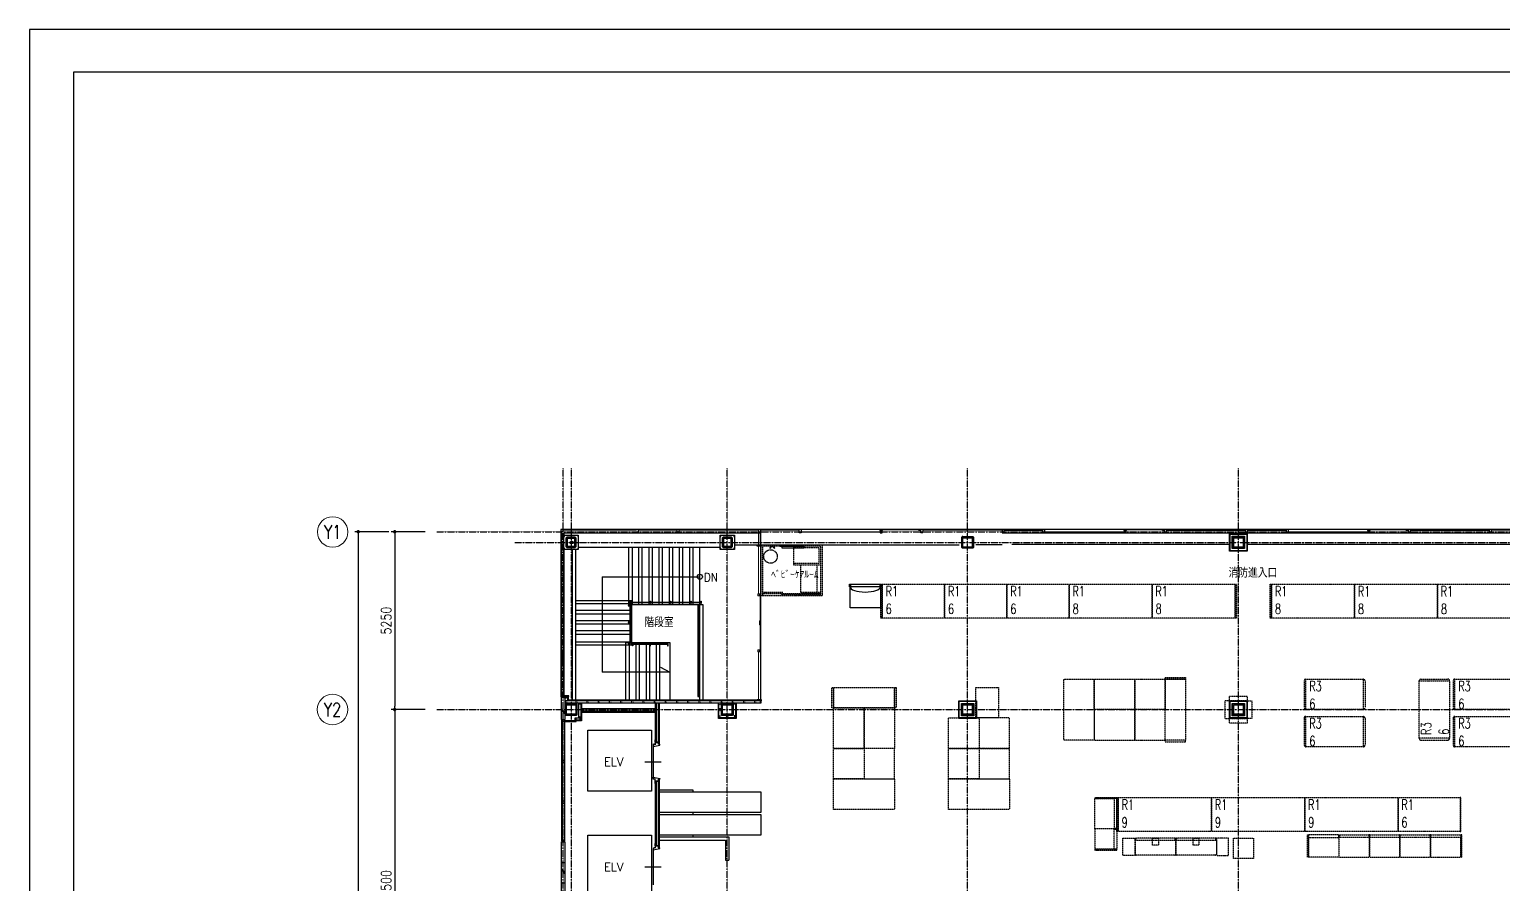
# Model space of a CAD drawing. Header units: millimetres. Extents: x 0 to 181737, y 0 to 59400.
# Drawn here: x 94100 to 137617, y 34191 to 59400 of the extents above; entities that cross this region are included whole.
import ezdxf
from ezdxf.enums import TextEntityAlignment as Align

# ---------------------------------------------------------------- set-up
doc = ezdxf.new("R2010")
doc.units = ezdxf.units.MM
doc.header["$LTSCALE"] = 0.2
doc.linetypes.add('CENTER', pattern=[50.8, 31.75, -6.35, 6.35, -6.35])
doc.linetypes.add('HIDDEN', pattern=[9.525, 6.35, -3.175])
doc.layers.get('Defpoints').update_dxf_attribs({"color": 5})
for name, color, linetype in [('A_什器', 9, 'HIDDEN'), ('A_室名', 8, 'Continuous'), ('A_寸法', 8, 'Continuous'), ('A_建築', 8, 'Continuous')]:
    doc.layers.add(name, color=color, linetype=linetype)
doc.layers.add('A_通芯', color=8, linetype='CENTER', plot=False)
doc.styles.add('Dim', font='simplex.shx', dxfattribs={"width": 0.8, "bigfont": 'extfont2.shx'})
doc.styles.get("Standard").update_dxf_attribs({"font": 'simplex.shx', "width": 0.8, "bigfont": 'extfont2.shx'})
doc.dimstyles.new('1-100', dxfattribs={"dimscale": 100, "dimtxt": 3, "dimasz": 1, "dimexe": 1, "dimexo": 1, "dimgap": 1, "dimtad": 1, "dimdec": 1, "dimrnd": 0.5, "dimdsep": 46, "dimtxsty": 'Dim', "dimblk": 'DOT', "dimcen": 2.5, "dimclrd": 256, "dimclre": 256, "dimclrt": 256, "dimadec": 0, "dimazin": 0, "dimtfac": 1, "dimtdec": 1, "dimtix": 1, "dimtmove": 2, "dimatfit": 3, "dimldrblk": 'OPEN30', "dimfxl": 1, "dimlwd": -1, "dimlwe": -1, "dimarcsym": 1})

# ---------------------------------------------------------------- blocks, each defined once
blk = doc.blocks.new('_Dot')
at = {"color": 0, "linetype": 'ByBlock', "lineweight": -2}
blk.add_line((-0.5, 0), (-1, 0), dxfattribs=at)
at = {"color": 0, "linetype": 'ByBlock', "const_width": 0.5}
blk.add_lwpolyline([(-0.25, 0, 1), (0.25, 0, 1)], format="xyb", close=True, dxfattribs=at)
blk = doc.blocks.new('*D30')
at = {"layer": 'A_寸法', "transparency": 16777216}
for p, q in [((105789, 39325), (104789, 39325)), ((104889, 39225), (104889, 28925)), ((105789, 28825), (104789, 28825))]:
    blk.add_line(p, q, dxfattribs=at)
at = {"layer": 'Defpoints', "color": 0, "transparency": 16777216}
for p in [(105889, 39325), (104889, 28825), (105889, 28825)]:
    blk.add_point(p, dxfattribs=at)
at = {"layer": 'A_寸法', "transparency": 16777216, "xscale": 100, "yscale": 100, "zscale": 100}
for p, rotation in [((104889, 39325), 90), ((104889, 28825), 270)]:
    blk.add_blockref('_Dot', p, dxfattribs=dict(at, rotation=rotation))
at = {"layer": 'A_寸法', "transparency": 16777216, "insert": (104639, 34075), "char_height": 300, "attachment_point": 5, "rotation": 90, "style": 'Dim'}
blk.add_mtext('10500', dxfattribs=at)
blk = doc.blocks.new('_Open30')
at = {"color": 0, "linetype": 'ByBlock', "lineweight": -2}
for p, q in [((-1, 0.27), (0, 0)), ((0, 0), (-1, -0.27)), ((0, 0), (-1, 0))]:
    blk.add_line(p, q, dxfattribs=at)
blk = doc.blocks.new('*D31')
at = {"layer": 'A_寸法', "transparency": 16777216}
for p, q in [((105789, 44575), (104789, 44575)), ((104889, 44475), (104889, 39425)), ((105789, 39325), (104789, 39325))]:
    blk.add_line(p, q, dxfattribs=at)
at = {"layer": 'Defpoints', "color": 0, "transparency": 16777216}
for p in [(105889, 44575), (104889, 39325), (105889, 39325)]:
    blk.add_point(p, dxfattribs=at)
at = {"layer": 'A_寸法', "transparency": 16777216, "xscale": 100, "yscale": 100, "zscale": 100}
for p, rotation in [((104889, 44575), 90), ((104889, 39325), 270)]:
    blk.add_blockref('_Dot', p, dxfattribs=dict(at, rotation=rotation))
at = {"layer": 'A_寸法', "transparency": 16777216, "insert": (104639, 41950), "char_height": 300, "attachment_point": 5, "rotation": 90, "style": 'Dim'}
blk.add_mtext('5250', dxfattribs=at)
blk = doc.blocks.new('*D32')
at = {"layer": 'A_寸法', "transparency": 16777216}
for p, q in [((104713, 44575), (103713, 44575)), ((103813, 44475), (103813, 17675)), ((104713, 17575), (103713, 17575))]:
    blk.add_line(p, q, dxfattribs=at)
at = {"layer": 'Defpoints', "color": 0, "transparency": 16777216}
for p in [(104813, 44575), (103813, 17575), (104813, 17575)]:
    blk.add_point(p, dxfattribs=at)
at = {"layer": 'A_寸法', "transparency": 16777216, "xscale": 100, "yscale": 100, "zscale": 100}
for p, rotation in [((103813, 44575), 90), ((103813, 17575), 270)]:
    blk.add_blockref('_Dot', p, dxfattribs=dict(at, rotation=rotation))
at = {"layer": 'A_寸法', "transparency": 16777216, "insert": (103563, 31075), "char_height": 300, "attachment_point": 5, "rotation": 90, "style": 'Dim'}
blk.add_mtext('27000', dxfattribs=at)

msp = doc.modelspace()

# ---------------------------------------------------------------- linework, layer by layer
at = {"layer": 'A_什器'}
for p, q in [((131754.78, 40170), (131754.78, 39380)), ((133554.78, 40170), (133554.78, 39380)), ((135209.78, 40225), (135999.78, 40225)), ((136154.78, 40170), (136154.78, 39380)), ((131754.78, 39070), (131754.78, 38280)), ((133554.78, 39070), (133554.78, 38280)), ((136154.78, 39070), (136154.78, 38280)), ((135209.78, 38425), (135999.78, 38425)), ((126764.8, 35475.1), (127964.8, 35475.1)), ((126764.8, 35055.1), (126764.8, 35475.1)), ((127948.8, 35525.1), (126780.8, 35525.1)), ((127964.8, 35475.1), (127964.8, 35055.1)), ((127964.8, 35475.1), (129164.8, 35475.1)), ((127964.8, 35055.1), (127964.8, 35475.1)), ((129148.8, 35525.1), (127980.8, 35525.1)), ((129164.8, 35475.1), (129164.8, 35055.1)), ((127934.8, 35025.1), (126794.8, 35025.1)), ((129134.8, 35025.1), (127994.8, 35025.1))]:
    msp.add_line(p, q, dxfattribs=at)
for points in [[(116871.8, 42685), (115754.8, 42685), (115714.8, 42685), (115714.8, 44185), (117514.8, 44185), (117514.8, 42685), (116871.8, 42685), (116871.8, 42725)], [(116304.8, 42755), (116304.8, 42725), (117474.8, 42725), (117474.8, 44145), (115754.8, 44145), (115754.8, 42685), (115764.8, 42684.87), (115764.8, 42725), (115754.8, 42725)], [(116093.49, 44145), (116110.73, 44077.89), (116045.3, 44145), (115979.52, 44077.89), (115996.76, 44145)], [(116674.8, 44145), (116674.8, 43595), (117474.8, 43595)], [(116674.8, 43645), (117424.8, 43645), (117424.8, 44095), (116674.8, 44095)], [(116874.8, 43595), (116874.8, 42795), (117474.8, 42795)], [(117374.8, 42795), (117374.8, 43595)], [(116354.8, 42755), (116354.8, 42785), (115764.8, 42785), (115764.8, 42755), (116904.8, 42755), (116904.8, 42725)]]:
    msp.add_lwpolyline(points, dxfattribs=at)
at = {"layer": 'A_什器', "linetype": 'Continuous'}
for points in [[(116268.55, 44145), (116971.66, 44145), (116971.66, 44086.59), (116335.79, 44086.59), (116335.79, 44145)], [(117449.8, 42740), (116904.8, 42740)], [(119241.75, 42945.15), (119241.75, 42329.15), (118341.75, 42329.15), (118341.75, 42945.15)], [(118354.75, 43025.15), (118354.75, 42945.15)], [(119228.75, 42945.15), (119228.75, 43025.15)], [(113702.3, 36892.07), (113702.3, 36942.07), (112702.3, 36942.07), (112702.3, 35572.07), (113702.3, 35572.07), (113702.3, 35622.07)], [(112702.3, 36892.07), (115704.81, 36892.07), (115704.81, 36282.07), (112702.3, 36282.07)], [(112702.3, 36232.07), (115704.81, 36232.07), (115704.81, 35622.07), (112702.3, 35622.07)], [(113702.3, 36232.07), (113702.3, 36282.07)]]:
    msp.add_lwpolyline(points, dxfattribs=at)
msp.add_lwpolyline([(119254.75, 43025.15), (119254.75, 42945.15), (118328.75, 42945.15), (118328.75, 43025.15)], close=True, dxfattribs=at)
at = {"layer": 'A_什器'}
for points in [[(119254.75, 43025.15), (119294.75, 43025.15), (119294.75, 42025.24), (119254.75, 42025.24)], [(119294.75, 43025.15), (121134.75, 43025.15), (121134.75, 42025.15), (119294.75, 42025.15)], [(121134.75, 43025.15), (122974.75, 43025.15), (122974.75, 42025.15), (121134.75, 42025.15)], [(122974.75, 43025.15), (124814.75, 43025.15), (124814.75, 42025.15), (122974.75, 42025.15)], [(124814.75, 43025.05), (127264.75, 43025.05), (127264.75, 42025.05), (124814.75, 42025.05)], [(127264.75, 43025.24), (129714.75, 43025.24), (129714.75, 42025.24), (127264.75, 42025.24)], [(129714.75, 43025.15), (129754.75, 43025.15), (129754.75, 42025.24), (129714.75, 42025.24)], [(130754.75, 43025.05), (130794.75, 43025.05), (130794.75, 42025.05), (130754.75, 42025.05)], [(130794.75, 43025.05), (133244.75, 43025.05), (133244.75, 42025.05), (130794.75, 42025.05)], [(133244.75, 43025.05), (135694.75, 43025.05), (135694.75, 42025.05), (133244.75, 42025.05)], [(135694.75, 43025.05), (138144.75, 43025.05), (138144.75, 42025.05), (135694.75, 42025.05)], [(124654.75, 40225.49), (125554.75, 40225.49), (125554.75, 38425.49), (124654.75, 38425.49)], [(126754.75, 39325.49), (125554.75, 39325.49), (125554.75, 40225.49), (126754.75, 40225.49)], [(126754.75, 40225.49), (127654.75, 40225.49), (127654.75, 39325.49), (126754.75, 39325.49)], [(127654.75, 40275.49), (128254.75, 40275.49), (128254.75, 40225.49), (127654.75, 40225.49)], [(128254.75, 38425.49), (127654.75, 38425.49), (127654.75, 40225.49), (128254.75, 40225.49)], [(131809.78, 40225), (133499.78, 40225), (133499.78, 39325), (131809.78, 39325)], [(135154.78, 38480), (135154.78, 40170), (136054.78, 40170), (136054.78, 38480)], [(136209.78, 40225), (137899.78, 40225), (137899.78, 39325), (136209.78, 39325)], [(117804.28, 39977.49), (117854.28, 39977.49), (117854.28, 39377.49), (117804.28, 39377.49)], [(117854.28, 39977.49), (119654.28, 39977.49), (119654.28, 39377.49), (117854.28, 39377.49)], [(119654.28, 39977.49), (119704.28, 39977.49), (119704.28, 39377.49), (119654.28, 39377.49)], [(122062.28, 39972.49), (122722.28, 39972.49), (122722.28, 39077.49), (122062.28, 39077.49)], [(129554.78, 39724.99), (130074.77, 39724.99), (130074.77, 39585), (129554.78, 39585)], [(117854.28, 39377.49), (118754.28, 39377.49), (118754.28, 38177.49), (117854.28, 38177.49)], [(118754.28, 39377.49), (119654.28, 39377.49), (119654.28, 38177.49), (118754.28, 38177.49)], [(125554.75, 38425.49), (126754.75, 38425.49), (126754.75, 39325.49), (125554.75, 39325.49)], [(127654.75, 39325.49), (126754.75, 39325.49), (126754.75, 38425.49), (127654.75, 38425.49)], [(129414.78, 39065), (129554.78, 39065), (129554.78, 39584.99), (129414.78, 39584.99)], [(130074.77, 39584.99), (130214.77, 39584.99), (130214.77, 39065), (130074.77, 39065)], [(121254.28, 39077.49), (122154.28, 39077.49), (122154.28, 38177.49), (121254.28, 38177.49)], [(122154.28, 38177.49), (123054.28, 38177.49), (123054.28, 39077.49), (122154.28, 39077.49)], [(129554.78, 39065), (130074.77, 39065), (130074.77, 38925), (129554.78, 38925)], [(131809.78, 39125), (133499.78, 39125), (133499.78, 38225), (131809.78, 38225)], [(136209.78, 39125), (137899.78, 39125), (137899.78, 38225), (136209.78, 38225)], [(127654.75, 38375.49), (128254.75, 38375.49), (128254.75, 38425.49), (127654.75, 38425.49)], [(117854.28, 38177.49), (118754.28, 38177.49), (118754.28, 37277.49), (117854.28, 37277.49)], [(118754.28, 37277.49), (119654.28, 37277.49), (119654.28, 38177.49), (118754.28, 38177.49)], [(122154.28, 37277.49), (121254.28, 37277.49), (121254.28, 38177.49), (122154.28, 38177.49)], [(123054.28, 38177.49), (122154.28, 38177.49), (122154.28, 37277.49), (123054.28, 37277.49)], [(117854.28, 37277.49), (119654.28, 37277.49), (119654.28, 36377.49), (117854.28, 36377.49)], [(121254.28, 37277.49), (123054.28, 37277.49), (123054.28, 36377.49), (121254.28, 36377.49)], [(125570.8, 36700.1), (125570.8, 36725.1), (126224.8, 36725.1), (126224.8, 36700.1)], [(125570.8, 35800.1), (125570.8, 36700.1), (126144.8, 36700.1), (126144.8, 35800.1)], [(126144.8, 36700.1), (126144.8, 36713.1), (126224.8, 36713.1), (126224.8, 36700.1)], [(126224.8, 35800.1), (126224.8, 36700.1), (126144.8, 36700.1), (126144.8, 35800.1)], [(126224.8, 36725.1), (126264.8, 36725.1), (126264.8, 35725.1), (126224.8, 35725.1)], [(126264.8, 36725.1), (129019.8, 36725.1), (129019.8, 35725.1), (126264.8, 35725.1)], [(129019.8, 36725.1), (131774.8, 36725.1), (131774.8, 35725.1), (129019.8, 35725.1)], [(131774.8, 36725.1), (134529.8, 36725.1), (134529.8, 35725.1), (131774.8, 35725.1)], [(134529.8, 36725.1), (136369.8, 36725.1), (136369.8, 35725.1), (134529.8, 35725.1)], [(136369.8, 35725.1), (136389.8, 35725.1), (136389.8, 36725.1), (136369.8, 36725.1)], [(125570.8, 35800.1), (125570.8, 35200.1), (126144.8, 35200.1), (126144.8, 35800.1)], [(126144.8, 35813.1), (126144.8, 35800.1), (126224.8, 35800.1), (126224.8, 35813.1)], [(126224.8, 35800.1), (126224.8, 35200.1), (126144.8, 35200.1), (126144.8, 35800.1)], [(126144.8, 35787.1), (126144.8, 35800.1), (126224.8, 35800.1), (126224.8, 35787.1)], [(126404.8, 35525.1), (126764.8, 35525.1), (126764.8, 35015.1), (126404.8, 35015.1)], [(126764.8, 35525.1), (126780.8, 35525.1), (126780.8, 35475.1), (126764.8, 35475.1)], [(127279.8, 35525.1), (127449.8, 35525.1), (127449.8, 35325.1), (127279.8, 35325.1)], [(127948.8, 35525.1), (127964.8, 35525.1), (127964.8, 35475.1), (127948.8, 35475.1)], [(127964.8, 35525.1), (127980.8, 35525.1), (127980.8, 35475.1), (127964.8, 35475.1)], [(128479.8, 35525.1), (128649.8, 35525.1), (128649.8, 35325.1), (128479.8, 35325.1)], [(129148.8, 35525.1), (129164.8, 35525.1), (129164.8, 35475.1), (129148.8, 35475.1)], [(129164.8, 35015.1), (129524.8, 35015.1), (129524.8, 35525.1), (129164.8, 35525.1)], [(129664.8, 35525.1), (130264.8, 35525.1), (130264.8, 34925.1), (129664.8, 34925.1)], [(131884.8, 34971.1), (131859.8, 34971.1), (131859.8, 35625.1), (131884.8, 35625.1)], [(131884.8, 35545.1), (131871.8, 35545.1), (131871.8, 35625.1), (131884.8, 35625.1)], [(132784.8, 35625.1), (131884.8, 35625.1), (131884.8, 35545.1), (132784.8, 35545.1)], [(132784.8, 34971.1), (131884.8, 34971.1), (131884.8, 35545.1), (132784.8, 35545.1)], [(132771.8, 35545.1), (132784.8, 35545.1), (132784.8, 35625.1), (132771.8, 35625.1)], [(132784.8, 35625.1), (133684.8, 35625.1), (133684.8, 35545.1), (132784.8, 35545.1)], [(132797.8, 35545.1), (132784.8, 35545.1), (132784.8, 35625.1), (132797.8, 35625.1)], [(132784.8, 34971.1), (133684.8, 34971.1), (133684.8, 35545.1), (132784.8, 35545.1)], [(133671.8, 35545.1), (133684.8, 35545.1), (133684.8, 35625.1), (133671.8, 35625.1)], [(133684.8, 35545.1), (133697.8, 35545.1), (133697.8, 35625.1), (133684.8, 35625.1)], [(133684.8, 35625.1), (134584.8, 35625.1), (134584.8, 35545.1), (133684.8, 35545.1)], [(133684.8, 34971.1), (134584.8, 34971.1), (134584.8, 35545.1), (133684.8, 35545.1)], [(134571.8, 35545.1), (134584.8, 35545.1), (134584.8, 35625.1), (134571.8, 35625.1)], [(134584.8, 35545.1), (134597.8, 35545.1), (134597.8, 35625.1), (134584.8, 35625.1)], [(134584.8, 35625.1), (135484.8, 35625.1), (135484.8, 35545.1), (134584.8, 35545.1)], [(134584.8, 34971.1), (135484.8, 34971.1), (135484.8, 35545.1), (134584.8, 35545.1)], [(135471.8, 35545.1), (135484.8, 35545.1), (135484.8, 35625.1), (135471.8, 35625.1)], [(135484.8, 35545.1), (135497.8, 35545.1), (135497.8, 35625.1), (135484.8, 35625.1)], [(135484.8, 35625.1), (136384.8, 35625.1), (136384.8, 35545.1), (135484.8, 35545.1)], [(135484.8, 34971.1), (136384.8, 34971.1), (136384.8, 35545.1), (135484.8, 35545.1)], [(136384.8, 35545.1), (136397.8, 35545.1), (136397.8, 35625.1), (136384.8, 35625.1)], [(136384.8, 34971.1), (136409.8, 34971.1), (136409.8, 35625.1), (136384.8, 35625.1)], [(125570.8, 35200.1), (125570.8, 35175.1), (126224.8, 35175.1), (126224.8, 35200.1)], [(126144.8, 35200.1), (126144.8, 35187.1), (126224.8, 35187.1), (126224.8, 35200.1)]]:
    msp.add_lwpolyline(points, close=True, dxfattribs=at)
msp.add_circle((115991.68, 43843.59), 200, dxfattribs=at)
for centre, radius, start, end in [((131809.78, 40170), 55, 90, 180), ((133499.78, 40170), 55, 0, 90), ((135209.78, 40170), 55, 90, 180), ((135999.78, 40170), 55, 0, 90), ((136209.78, 40170), 55, 90, 180), ((131809.78, 39380), 55, 180, 270), ((133499.78, 39380), 55, 270, 0), ((136209.78, 39380), 55, 180, 270), ((131809.78, 39070), 55, 90, 180), ((133499.78, 39070), 55, 0, 90), ((136209.78, 39070), 55, 90, 180), ((135209.78, 38480), 55, 180, 270), ((135999.78, 38480), 55, 270, 0), ((131809.78, 38280), 55, 180, 270), ((133499.78, 38280), 55, 270, 0), ((136209.78, 38280), 55, 180, 270), ((126794.8, 35055.1), 30, 180, 270), ((127934.8, 35055.1), 30, 270, 0), ((127994.8, 35055.1), 30, 180, 270), ((129134.8, 35055.1), 30, 270, 0)]:
    msp.add_arc(centre, radius, start, end, dxfattribs=at)
at = {"layer": 'A_什器', "linetype": 'Continuous'}
msp.add_ellipse((118791.56, 42946.26), major_axis=(-450, -0.84), ratio=0.33866667, start_param=0.00183229, end_param=3.12876672, dxfattribs=at)
at = {"layer": 'A_寸法', "lineweight": 13}
for centre in [(103057.81, 44568.03), (103051.97, 39325)]:
    msp.add_circle(centre, 450, dxfattribs=at)
at = {"layer": 'A_建築', "lineweight": 13}
for p, q in [((115639.78, 42745.03), (115639.78, 44150)), ((115683.77, 41945), (115683.77, 42685.02)), ((115683.77, 41825.02), (115683.77, 41085)), ((115639.78, 41025.03), (115639.78, 39620.02))]:
    msp.add_line(p, q, dxfattribs=at)
at = {"layer": 'A_建築', "lineweight": 25}
msp.add_line((115704.79, 39620.02), (115704.79, 44150), dxfattribs=at)
at = {"layer": 'A_建築'}
for p, q in [((111019.8, 43246), (111019.8, 40425)), ((111019.8, 43246), (113904.8, 43246)), ((112737.15, 40573.49), (113014.8, 40425)), ((113014.8, 40425), (111019.8, 40425)), ((110404.8, 39271.5), (112587.3, 39271.5)), ((110404.8, 39250.5), (112587.3, 39250.5)), ((112587.3, 39510), (112587.3, 38359.14)), ((112702.3, 39510), (112702.3, 38299.14)), ((112587.3, 37209.14), (112587.3, 35305)), ((112702.3, 37269.14), (112702.3, 35245)), ((112702.3, 35572.07), (114764.8, 35572.07)), ((112702.3, 35472.07), (114664.8, 35472.07)), ((114664.8, 35472.07), (114664.8, 34875)), ((114764.8, 35572.07), (114764.8, 34875)), ((114664.8, 34875), (114764.8, 34875))]:
    msp.add_line(p, q, dxfattribs=at)
at = {"layer": 'A_建築', "linetype": 'Continuous'}
for p, q in [((112581.3, 38299.14), (112540.8, 38299.14)), ((112540.8, 38299.14), (112540.8, 38279.14)), ((112581.3, 38353.14), (112581.3, 38287.79)), ((112717.3, 38299.14), (112677.3, 38299.14)), ((112717.3, 38274.14), (112717.3, 38299.14)), ((112540.8, 38279.14), (112527.8, 38279.14)), ((112527.8, 38279.14), (112527.8, 38234.14)), ((112527.8, 38234.14), (112717.3, 38274.14)), ((112527.8, 37289.14), (112527.8, 37334.14)), ((112527.8, 37334.14), (112717.3, 37294.14)), ((112540.8, 37289.14), (112527.8, 37289.14)), ((112540.8, 37269.14), (112540.8, 37289.14)), ((112581.3, 37269.14), (112540.8, 37269.14)), ((112581.3, 37215.14), (112581.3, 37280.49)), ((112717.3, 37269.14), (112677.3, 37269.14)), ((112717.3, 37294.14), (112717.3, 37269.14)), ((112581.3, 35299), (112581.3, 35233.65)), ((112540.8, 35225), (112527.8, 35225)), ((112527.8, 35225), (112527.8, 35180)), ((112527.8, 35180), (112717.3, 35220)), ((112581.3, 35245), (112540.8, 35245)), ((112540.8, 35245), (112540.8, 35225)), ((112717.3, 35245), (112677.3, 35245)), ((112717.3, 35220), (112717.3, 35245))]:
    msp.add_line(p, q, dxfattribs=at)
for points in [[(109854.8, 44645), (109854.8, 44585), (109794.8, 44585)], [(122834.8, 44645), (122834.8, 44545), (157999.8, 44545), (157999.8, 44645), (109794.8, 44645), (109794.8, 39700), (109894.8, 39700), (109894.8, 44050)], [(109824.8, 43285), (109824.8, 44585)], [(112034.8, 44625), (109854.8, 44625)], [(109894.8, 44470), (109894.8, 44545), (115694.8, 44545)], [(112094.8, 44545), (112094.8, 44645)], [(113234.8, 44625), (112094.8, 44625)], [(113234.8, 44545), (113234.8, 44645)], [(113294.8, 44545), (113294.8, 44645)], [(115634.8, 44625), (113294.8, 44625)], [(115634.8, 44645), (115634.8, 44185)], [(115694.8, 44645), (115694.8, 44185)], [(116834.8, 44625), (115694.8, 44625)], [(116894.8, 44645), (116894.8, 44545), (116834.8, 44545), (116834.8, 44645)], [(119234.8, 44565), (116894.8, 44565)], [(119294.8, 44645), (119294.8, 44615), (119234.8, 44615), (119234.8, 44645)], [(120374.8, 44630), (119294.8, 44630)], [(120434.8, 44615), (120374.8, 44615), (120374.8, 44645)], [(120494.8, 44645), (120494.8, 44545), (120434.8, 44545), (120434.8, 44645)], [(122834.8, 44625), (120494.8, 44625)], [(122894.8, 44545), (122894.8, 44645)], [(122894.8, 44625), (124034.8, 44625)], [(124034.8, 44545), (124034.8, 44645)], [(124094.8, 44545), (124094.8, 44645)], [(126434.8, 44565), (124094.8, 44565)], [(126494.8, 44645), (126494.8, 44615), (126434.8, 44615), (126434.8, 44645)], [(126494.8, 44545), (126494.8, 44605), (126434.8, 44605), (126434.8, 44545)], [(127574.8, 44630), (126494.8, 44630)], [(127634.8, 44615), (127574.8, 44615), (127574.8, 44645)], [(127634.8, 44545), (127634.8, 44645)], [(127694.8, 44545), (127694.8, 44645)], [(127694.8, 44625), (130034.8, 44625)], [(130034.8, 44545), (130034.8, 44645)], [(130094.8, 44545), (130094.8, 44645)], [(130094.8, 44625), (131234.8, 44625)], [(131234.8, 44545), (131234.8, 44645)], [(131294.8, 44545), (131294.8, 44645)], [(133634.8, 44565), (131294.8, 44565)], [(133694.8, 44645), (133694.8, 44615), (133634.8, 44615), (133634.8, 44645)], [(133694.8, 44545), (133694.8, 44605), (133634.8, 44605), (133634.8, 44545)], [(134774.8, 44630), (133694.8, 44630)], [(134834.8, 44615), (134774.8, 44615), (134774.8, 44645)], [(134834.8, 44545), (134834.8, 44645)], [(134894.8, 44545), (134894.8, 44645)], [(134894.8, 44625), (137234.8, 44625)], [(137234.8, 44545), (137234.8, 44645)], [(137294.8, 44545), (137294.8, 44645)], [(138434.8, 44625), (137294.8, 44625)], [(111904.8, 44115), (111904.8, 42445), (111804.8, 42445), (110234.8, 42445)], [(110234.8, 44050), (110234.8, 39607.5)], [(110299.8, 44115), (114504.8, 44115)], [(114004.8, 39607.5), (114004.8, 42421), (113904.8, 42421), (111804.8, 42421), (111804.8, 44115)], [(112104.8, 42421), (112104.8, 44115)], [(112404.8, 42421), (112404.8, 44115)], [(112704.8, 42421), (112704.8, 44115)], [(113004.8, 42421), (113004.8, 44115)], [(113304.8, 42421), (113304.8, 44115)], [(113604.8, 42421), (113604.8, 44115)], [(113904.8, 39607.5), (113904.8, 44115)], [(114924.8, 44185), (121564.8, 44185)], [(115714.8, 44185), (115714.8, 44150), (115594.8, 44150), (115594.8, 44185)], [(122059.8, 44195), (122834.8, 44195)], [(129579.8, 44195), (123119.8, 44195)], [(139779.8, 44195), (130049.8, 44195)], [(109894.8, 43285), (109794.8, 43285)], [(109894.8, 43225), (109794.8, 43225)], [(109824.8, 39735), (109824.8, 43225)], [(110234.8, 42545), (111884.8, 42545), (111884.8, 42421), (111884.8, 41227.5), (110244.8, 41227.5)], [(111844.8, 41289.5), (111784.8, 41289.5), (111784.8, 41277.5), (111844.8, 41277.5), (111844.8, 42397), (111784.8, 42397), (111784.8, 42385), (111844.8, 42385)], [(111804.8, 42427), (113904.8, 42427)], [(111834.8, 42385), (111834.8, 41289.5)], [(112434.8, 42481), (111846.8, 42481)], [(112434.8, 42471), (111846.8, 42471)], [(111878.8, 42421), (111878.8, 41227.5)], [(113034.8, 42481), (112446.8, 42481)], [(113034.8, 42471), (112446.8, 42471)], [(113634.8, 42481), (113046.8, 42481)], [(113634.8, 42471), (113046.8, 42471)], [(113934.8, 42481), (113646.8, 42481)], [(113934.8, 42471), (113646.8, 42471)], [(113904.8, 42419.5), (113844.8, 42419.5), (113844.8, 42407.5), (113904.8, 42407.5)], [(113854.8, 41519.5), (113854.8, 42407.5)], [(113864.8, 41519.5), (113864.8, 42407.5)], [(109894.8, 42085), (109794.8, 42085)], [(109894.8, 42025), (109794.8, 42025)], [(111878.8, 42145), (110234.8, 42145)], [(111884.8, 41845), (110234.8, 41845)], [(111844.8, 41907), (111784.8, 41907), (111784.8, 41895), (111844.8, 41895)], [(111884.8, 41545), (110234.8, 41545)], [(113904.8, 41519.5), (113844.8, 41519.5), (113844.8, 41507.5), (113904.8, 41507.5)], [(113854.8, 40619.5), (113854.8, 41507.5)], [(113864.8, 40619.5), (113864.8, 41507.5)], [(111714.8, 39607.5), (111714.8, 41307.5), (111884.8, 41307.5), (113014.8, 41307.5), (113014.8, 39607.5)], [(111884.8, 41301.5), (113014.8, 41301.5)], [(112434.8, 41257.5), (111926.8, 41257.5)], [(112434.8, 41247.5), (111926.8, 41247.5)], [(112114.8, 41307.5), (112114.8, 39607.5)], [(112414.8, 41307.5), (112414.8, 39607.5)], [(112952.8, 41257.5), (112446.8, 41257.5)], [(112952.8, 41247.5), (112446.8, 41247.5)], [(112714.8, 41307.5), (112714.8, 39607.5)], [(109824.8, 40885), (109794.8, 40885)], [(109824.8, 40825), (109794.8, 40825)], [(109894.8, 40885), (109834.8, 40885), (109834.8, 40825), (109894.8, 40825)], [(113904.8, 40619.5), (113844.8, 40619.5), (113844.8, 40607.5), (113904.8, 40607.5)], [(113854.8, 39719.5), (113854.8, 40607.5)], [(113864.8, 39719.5), (113864.8, 40607.5)], [(109894.8, 39710), (110034.8, 39710), (110034.8, 39735), (109794.8, 39735)], [(109954.8, 39675), (109954.8, 39665), (109939.8, 39665), (109939.8, 39710)], [(109954.8, 39710), (109957.8, 39705), (109986.8, 39705), (109989.8, 39710)], [(110004.8, 39665), (109989.8, 39665), (109989.8, 39675)], [(110004.8, 39587.5), (110004.8, 39710)], [(110012.8, 39587.5), (110012.8, 39710)], [(115594.8, 39607.5), (110024.8, 39607.5), (110024.8, 39710)], [(113904.8, 39719.5), (113844.8, 39719.5), (113844.8, 39707.5), (113904.8, 39707.5)], [(109814.8, 39343.82), (109914.8, 39243.82)], [(109814.8, 39299.5), (109914.8, 39199.5)], [(115594.8, 39587.5), (109914.8, 39587.5)], [(115704.8, 39585), (115704.8, 39510), (114974.8, 39510), (114974.8, 39065), (114454.8, 39065), (114454.8, 39510), (110404.8, 39510), (110404.8, 38995), (109914.8, 38995)], [(109914.8, 39522.5), (115692.3, 39522.5), (115692.3, 39585)], [(109939.8, 39522.5), (109939.8, 39537.5), (109944.8, 39540.5), (109944.8, 39569.5), (109939.8, 39572.5), (109939.8, 39587.5)], [(109984.8, 39587.5), (109984.8, 39572.5), (109974.8, 39572.5)], [(109974.8, 39537.5), (109984.8, 39537.5), (109984.8, 39522.5)], [(115594.8, 39595.5), (110012.8, 39595.5)], [(110392.3, 39522.5), (110392.3, 39007.5), (110207.41, 39007.5)], [(110244.8, 39522.5), (110244.8, 39537.5), (110249.8, 39540.5), (110249.8, 39569.5), (110244.8, 39572.5), (110244.8, 39587.5)], [(110289.8, 39587.5), (110289.8, 39572.5), (110279.8, 39572.5)], [(110279.8, 39537.5), (110289.8, 39537.5), (110289.8, 39522.5)], [(110327.3, 39072.5), (110327.3, 39522.5)], [(110342.3, 39487.5), (110342.3, 39477.5), (110327.3, 39477.5)], [(110342.3, 39522.5), (110345.3, 39517.5), (110374.3, 39517.5), (110377.3, 39522.5)], [(110392.3, 39477.5), (110377.3, 39477.5), (110377.3, 39487.5)], [(110404.8, 39357.5), (112587.3, 39357.5)], [(110404.8, 39292.5), (112587.3, 39292.5)], [(110574.8, 39522.5), (110574.8, 39537.5), (110579.8, 39540.5), (110579.8, 39569.5), (110574.8, 39572.5), (110574.8, 39587.5)], [(110619.8, 39587.5), (110619.8, 39572.5), (110609.8, 39572.5)], [(110609.8, 39537.5), (110619.8, 39537.5), (110619.8, 39522.5)], [(110904.8, 39522.5), (110904.8, 39537.5), (110909.8, 39540.5), (110909.8, 39569.5), (110904.8, 39572.5), (110904.8, 39587.5)], [(110949.8, 39587.5), (110949.8, 39572.5), (110939.8, 39572.5)], [(110939.8, 39537.5), (110949.8, 39537.5), (110949.8, 39522.5)], [(111234.8, 39522.5), (111234.8, 39537.5), (111239.8, 39540.5), (111239.8, 39569.5), (111234.8, 39572.5), (111234.8, 39587.5)], [(111279.8, 39587.5), (111279.8, 39572.5), (111269.8, 39572.5)], [(111269.8, 39537.5), (111279.8, 39537.5), (111279.8, 39522.5)], [(111564.8, 39522.5), (111564.8, 39537.5), (111569.8, 39540.5), (111569.8, 39569.5), (111564.8, 39572.5), (111564.8, 39587.5)], [(111609.8, 39587.5), (111609.8, 39572.5), (111599.8, 39572.5)], [(111599.8, 39537.5), (111609.8, 39537.5), (111609.8, 39522.5)], [(111894.8, 39522.5), (111894.8, 39537.5), (111899.8, 39540.5), (111899.8, 39569.5), (111894.8, 39572.5), (111894.8, 39587.5)], [(111939.8, 39587.5), (111939.8, 39572.5), (111929.8, 39572.5)], [(111929.8, 39537.5), (111939.8, 39537.5), (111939.8, 39522.5)], [(112224.8, 39522.5), (112224.8, 39537.5), (112229.8, 39540.5), (112229.8, 39569.5), (112224.8, 39572.5), (112224.8, 39587.5)], [(112269.8, 39587.5), (112269.8, 39572.5), (112259.8, 39572.5)], [(112259.8, 39537.5), (112269.8, 39537.5), (112269.8, 39522.5)], [(112554.8, 39522.5), (112554.8, 39537.5), (112559.8, 39540.5), (112559.8, 39569.5), (112554.8, 39572.5), (112554.8, 39587.5)], [(112599.8, 39587.5), (112599.8, 39572.5), (112589.8, 39572.5)], [(112589.8, 39537.5), (112599.8, 39537.5), (112599.8, 39522.5)], [(112599.8, 39510), (112599.8, 38359.14)], [(112612.3, 39510), (112612.3, 38359.14)], [(112677.3, 39510), (112677.3, 38299.14)], [(112689.8, 39510), (112689.8, 38299.14)], [(112884.8, 39522.5), (112884.8, 39537.5), (112889.8, 39540.5), (112889.8, 39569.5), (112884.8, 39572.5), (112884.8, 39587.5)], [(112929.8, 39587.5), (112929.8, 39572.5), (112919.8, 39572.5)], [(112919.8, 39537.5), (112929.8, 39537.5), (112929.8, 39522.5)], [(113214.8, 39522.5), (113214.8, 39537.5), (113219.8, 39540.5), (113219.8, 39569.5), (113214.8, 39572.5), (113214.8, 39587.5)], [(113259.8, 39587.5), (113259.8, 39572.5), (113249.8, 39572.5)], [(113249.8, 39537.5), (113259.8, 39537.5), (113259.8, 39522.5)], [(113544.8, 39522.5), (113544.8, 39537.5), (113549.8, 39540.5), (113549.8, 39569.5), (113544.8, 39572.5), (113544.8, 39587.5)], [(113589.8, 39587.5), (113589.8, 39572.5), (113579.8, 39572.5)], [(113579.8, 39537.5), (113589.8, 39537.5), (113589.8, 39522.5)], [(113874.8, 39522.5), (113874.8, 39537.5), (113879.8, 39540.5), (113879.8, 39569.5), (113874.8, 39572.5), (113874.8, 39587.5)], [(113919.8, 39587.5), (113919.8, 39572.5), (113909.8, 39572.5)], [(113909.8, 39537.5), (113919.8, 39537.5), (113919.8, 39522.5)], [(114204.8, 39522.5), (114204.8, 39537.5), (114209.8, 39540.5), (114209.8, 39569.5), (114204.8, 39572.5), (114204.8, 39587.5)], [(114249.8, 39587.5), (114249.8, 39572.5), (114239.8, 39572.5)], [(114239.8, 39537.5), (114249.8, 39537.5), (114249.8, 39522.5)], [(114962.3, 39522.5), (114962.3, 39077.5), (114467.3, 39077.5), (114467.3, 39092.5), (114472.3, 39095.5), (114472.3, 39124.5), (114467.3, 39127.5), (114467.3, 39522.5)], [(114467.3, 39477.5), (114482.3, 39477.5), (114482.3, 39487.5)], [(114517.3, 39312.5), (114517.3, 39302.5), (114532.3, 39302.5), (114532.3, 39347.5), (114517.3, 39347.5), (114514.3, 39342.5), (114485.3, 39342.5), (114482.3, 39347.5), (114467.3, 39347.5)], [(114467.3, 39302.5), (114482.3, 39302.5), (114482.3, 39312.5)], [(114517.3, 39522.5), (114514.3, 39517.5), (114485.3, 39517.5), (114482.3, 39522.5)], [(114517.3, 39487.5), (114517.3, 39477.5), (114532.3, 39477.5), (114532.3, 39522.5)], [(114534.8, 39522.5), (114534.8, 39537.5), (114539.8, 39540.5), (114539.8, 39569.5), (114534.8, 39572.5), (114534.8, 39587.5)], [(114579.8, 39587.5), (114579.8, 39572.5), (114569.8, 39572.5)], [(114569.8, 39537.5), (114579.8, 39537.5), (114579.8, 39522.5)], [(114864.8, 39522.5), (114864.8, 39537.5), (114869.8, 39540.5), (114869.8, 39569.5), (114864.8, 39572.5), (114864.8, 39587.5)], [(114912.3, 39487.5), (114912.3, 39477.5), (114897.3, 39477.5), (114897.3, 39522.5)], [(114909.8, 39587.5), (114909.8, 39572.5), (114899.8, 39572.5)], [(114899.8, 39537.5), (114909.8, 39537.5), (114909.8, 39522.5)], [(114912.3, 39522.5), (114915.3, 39517.5), (114944.3, 39517.5), (114947.3, 39522.5)], [(114962.3, 39477.5), (114947.3, 39477.5), (114947.3, 39487.5)], [(115194.8, 39522.5), (115194.8, 39537.5), (115199.8, 39540.5), (115199.8, 39569.5), (115194.8, 39572.5), (115194.8, 39587.5)], [(115239.8, 39587.5), (115239.8, 39572.5), (115229.8, 39572.5)], [(115229.8, 39537.5), (115239.8, 39537.5), (115239.8, 39522.5)], [(115524.8, 39522.5), (115524.8, 39537.5), (115529.8, 39540.5), (115529.8, 39569.5), (115524.8, 39572.5), (115524.8, 39587.5)], [(115569.8, 39587.5), (115569.8, 39572.5), (115559.8, 39572.5)], [(115559.8, 39537.5), (115569.8, 39537.5), (115569.8, 39522.5)], [(109814.8, 38975), (110254.8, 38975), (110254.8, 38995)], [(109844.8, 35475), (109844.8, 38975)], [(110342.3, 39082.5), (110342.3, 39072.5), (110207.41, 39072.5), (110207.41, 38995)], [(110207.41, 39057.5), (110217.41, 39057.5)], [(110217.41, 39022.5), (110207.41, 39022.5)], [(110252.41, 39007.5), (110252.41, 39022.5), (110247.41, 39025.5), (110247.41, 39054.5), (110252.41, 39057.5), (110252.41, 39072.5)], [(110327.3, 39117.5), (110342.3, 39117.5), (110345.3, 39112.5), (110374.3, 39112.5), (110377.3, 39117.5), (110392.3, 39117.5)], [(110392.3, 39072.5), (110347.3, 39072.5), (110347.3, 39057.5), (110357.3, 39057.5)], [(110357.3, 39022.5), (110347.3, 39022.5), (110347.3, 39007.5)], [(110377.3, 39072.5), (110377.3, 39082.5)], [(110392.3, 39022.5), (110387.3, 39025.5), (110387.3, 39054.5), (110392.3, 39057.5)], [(114467.3, 39142.5), (114512.3, 39142.5), (114512.3, 39127.5), (114502.3, 39127.5)], [(114502.3, 39092.5), (114512.3, 39092.5), (114512.3, 39077.5)], [(114692.3, 39077.5), (114692.3, 39092.5), (114697.3, 39095.5), (114697.3, 39124.5), (114692.3, 39127.5), (114692.3, 39142.5), (114737.3, 39142.5), (114737.3, 39127.5), (114727.3, 39127.5)], [(114727.3, 39092.5), (114737.3, 39092.5), (114737.3, 39077.5)], [(114962.3, 39142.5), (114917.3, 39142.5), (114917.3, 39127.5), (114927.3, 39127.5)], [(114927.3, 39092.5), (114917.3, 39092.5), (114917.3, 39077.5)], [(114962.3, 39092.5), (114957.3, 39095.5), (114957.3, 39124.5), (114962.3, 39127.5)], [(112524.88, 38311.14), (112524.88, 37257.14)], [(109914.8, 37825), (109814.8, 37825)], [(109914.8, 37765), (109814.8, 37765)], [(112278.88, 37784.14), (112758.88, 37784.14)], [(112599.8, 37209.14), (112599.8, 35305)], [(112612.3, 37209.14), (112612.3, 35305)], [(112677.3, 37269.14), (112677.3, 35245)], [(112689.8, 37269.14), (112689.8, 35245)], [(109844.8, 36625), (109814.8, 36625)], [(109844.8, 36565), (109814.8, 36565)], [(109914.8, 36625), (109854.8, 36625), (109854.8, 36565), (109914.8, 36565)], [(109914.8, 35475), (109814.8, 35475)], [(112524.88, 35207), (112524.88, 34153)], [(109914.45, 34801.24), (109814.45, 34801.24)], [(109814.8, 34624.68), (109914.8, 34524.68)], [(109814.8, 34580.36), (109914.8, 34480.36)], [(112278.88, 34680), (112758.88, 34680)], [(109914.45, 34201.24), (109814.45, 34201.24)]]:
    msp.add_lwpolyline(points, dxfattribs=at)
for points in [[(110295, 44075), (110310, 44075), (110310, 44050), (109890, 44050), (109890, 44075), (109905, 44075), (109905, 44090), (109890, 44090), (109890, 44430), (109905, 44430), (109905, 44445), (109890, 44445), (109890, 44470), (110310, 44470), (110310, 44445), (110295, 44445), (110295, 44430), (110310, 44430), (110310, 44090), (110295, 44090)], [(114909.8, 44075), (114924.8, 44075), (114924.8, 44050), (114504.8, 44050), (114504.8, 44075), (114519.8, 44075), (114519.8, 44090), (114504.8, 44090), (114504.8, 44430), (114519.8, 44430), (114519.8, 44445), (114504.8, 44445), (114504.8, 44470), (114924.8, 44470), (114924.8, 44445), (114909.8, 44445), (114909.8, 44430), (114924.8, 44430), (114924.8, 44090), (114909.8, 44090)], [(119234.8, 44545), (119294.8, 44545), (119294.8, 44605), (119234.8, 44605)], [(121947.8, 44110), (121681.8, 44110), (121664.8, 44127), (121664.8, 44393), (121681.8, 44410), (121947.8, 44410), (121964.8, 44393), (121964.8, 44127)], [(121947.8, 44122), (121681.8, 44122), (121676.8, 44127), (121676.8, 44393), (121681.8, 44398), (121947.8, 44398), (121952.8, 44393), (121952.8, 44127)], [(129947.8, 44110), (129681.8, 44110), (129664.8, 44127), (129664.8, 44393), (129681.8, 44410), (129947.8, 44410), (129964.8, 44393), (129964.8, 44127)], [(129947.8, 44122), (129681.8, 44122), (129676.8, 44127), (129676.8, 44393), (129681.8, 44398), (129947.8, 44398), (129952.8, 44393), (129952.8, 44127)], [(109992, 44135), (110208, 44135), (110225, 44152), (110225, 44368), (110208, 44385), (109992, 44385), (109975, 44368), (109975, 44152)], [(109992, 44144), (110208, 44144), (110216, 44152), (110216, 44368), (110208, 44376), (109992, 44376), (109984, 44368), (109984, 44152)], [(114606.8, 44135), (114822.8, 44135), (114839.8, 44152), (114839.8, 44368), (114822.8, 44385), (114606.8, 44385), (114589.8, 44368), (114589.8, 44152)], [(114606.8, 44144), (114822.8, 44144), (114830.8, 44152), (114830.8, 44368), (114822.8, 44376), (114606.8, 44376), (114598.8, 44368), (114598.8, 44152)], [(111834.8, 42521), (111846.8, 42521), (111846.8, 42461), (111834.8, 42461)], [(112434.8, 42521), (112446.8, 42521), (112446.8, 42461), (112434.8, 42461)], [(113034.8, 42521), (113046.8, 42521), (113046.8, 42461), (113034.8, 42461)], [(113634.8, 42521), (113646.8, 42521), (113646.8, 42461), (113634.8, 42461)], [(113934.8, 42521), (113946.8, 42521), (113946.8, 42461), (113934.8, 42461)], [(111926.8, 41207.5), (111914.8, 41207.5), (111914.8, 41267.5), (111926.8, 41267.5)], [(112434.8, 41207.5), (112446.8, 41207.5), (112446.8, 41267.5), (112434.8, 41267.5)], [(112952.8, 41207.5), (112964.8, 41207.5), (112964.8, 41267.5), (112952.8, 41267.5)], [(109906.8, 39685), (109914.8, 39677), (109914.8, 39033), (109906.8, 39025), (109822.8, 39025), (109814.8, 39033), (109814.8, 39677), (109822.8, 39685)], [(115714.8, 39620), (115714.8, 39585), (115594.8, 39585), (115594.8, 39620)], [(110233, 39175), (109967, 39175), (109950, 39192), (109950, 39458), (109967, 39475), (110233, 39475), (110250, 39458), (110250, 39192)], [(110233, 39187), (109967, 39187), (109962, 39192), (109962, 39458), (109967, 39463), (110233, 39463), (110238, 39458), (110238, 39192)], [(114847.8, 39175), (114581.8, 39175), (114564.8, 39192), (114564.8, 39458), (114581.8, 39475), (114847.8, 39475), (114864.8, 39458), (114864.8, 39192)], [(114847.8, 39187), (114581.8, 39187), (114576.8, 39192), (114576.8, 39458), (114581.8, 39463), (114847.8, 39463), (114852.8, 39458), (114852.8, 39192)], [(121947.8, 39175), (121681.8, 39175), (121664.8, 39192), (121664.8, 39458), (121681.8, 39475), (121947.8, 39475), (121964.8, 39458), (121964.8, 39192)], [(121947.8, 39187), (121681.8, 39187), (121676.8, 39192), (121676.8, 39458), (121681.8, 39463), (121947.8, 39463), (121952.8, 39458), (121952.8, 39192)], [(129947.8, 39175), (129681.8, 39175), (129664.8, 39192), (129664.8, 39458), (129681.8, 39475), (129947.8, 39475), (129964.8, 39458), (129964.8, 39192)], [(129947.8, 39187), (129681.8, 39187), (129676.8, 39192), (129676.8, 39458), (129681.8, 39463), (129947.8, 39463), (129952.8, 39458), (129952.8, 39192)], [(109914.8, 39010), (109814.8, 39010), (109814.8, 35440), (109914.8, 35440)], [(110598.88, 38717.14), (112473.88, 38717.14), (112473.88, 36917.14), (110598.88, 36917.14)], [(110598.88, 35613), (112473.88, 35613), (112473.88, 33813), (110598.88, 33813)]]:
    msp.add_lwpolyline(points, close=True, dxfattribs=at)
at = {"layer": 'A_建築'}
for points in [[(109975, 44110), (110225, 44110), (110250, 44135), (110250, 44385), (110225, 44410), (109975, 44410), (109950, 44385), (109950, 44135)], [(114589.8, 44110), (114839.8, 44110), (114864.8, 44135), (114864.8, 44385), (114839.8, 44410), (114589.8, 44410), (114564.8, 44385), (114564.8, 44135)], [(121664.8, 44435), (121964.8, 44435), (121989.8, 44410), (121989.8, 44110), (121964.8, 44085), (121664.8, 44085), (121639.8, 44110), (121639.8, 44410)], [(129554.8, 44520), (130074.8, 44520), (130074.8, 44000), (129554.8, 44000)], [(129567.3, 44507.5), (130062.3, 44507.5), (130062.3, 44012.5), (129567.3, 44012.5)], [(129632.3, 44442.5), (129997.3, 44442.5), (129997.3, 44077.5), (129632.3, 44077.5)], [(129664.8, 44435), (129964.8, 44435), (129989.8, 44410), (129989.8, 44110), (129964.8, 44085), (129664.8, 44085), (129639.8, 44110), (129639.8, 44410)], [(109950, 39500), (110250, 39500), (110275, 39475), (110275, 39175), (110250, 39150), (109950, 39150), (109925, 39175), (109925, 39475)], [(114564.8, 39500), (114864.8, 39500), (114889.8, 39475), (114889.8, 39175), (114864.8, 39150), (114564.8, 39150), (114539.8, 39175), (114539.8, 39475)], [(121554.8, 39585), (122074.8, 39585), (122074.8, 39065), (121554.8, 39065)], [(121567.3, 39572.5), (122062.3, 39572.5), (122062.3, 39077.5), (121567.3, 39077.5)], [(121632.3, 39507.5), (121997.3, 39507.5), (121997.3, 39142.5), (121632.3, 39142.5)], [(121664.8, 39500), (121964.8, 39500), (121989.8, 39475), (121989.8, 39175), (121964.8, 39150), (121664.8, 39150), (121639.8, 39175), (121639.8, 39475)], [(129554.8, 39585), (130074.8, 39585), (130074.8, 39065), (129554.8, 39065)], [(129567.3, 39572.5), (130062.3, 39572.5), (130062.3, 39077.5), (129567.3, 39077.5)], [(129632.3, 39507.5), (129997.3, 39507.5), (129997.3, 39142.5), (129632.3, 39142.5)], [(129664.8, 39500), (129964.8, 39500), (129989.8, 39475), (129989.8, 39175), (129964.8, 39150), (129664.8, 39150), (129639.8, 39175), (129639.8, 39475)], [(112656.3, 38353.14), (112656.3, 38359.14), (112587.3, 38359.14), (112587.3, 38428.14), (112581.3, 38428.14), (112581.3, 38353.14)], [(112656.3, 37215.14), (112656.3, 37209.14), (112587.3, 37209.14), (112587.3, 37140.14), (112581.3, 37140.14), (112581.3, 37215.14)], [(112656.3, 35299), (112656.3, 35305), (112587.3, 35305), (112587.3, 35374), (112581.3, 35374), (112581.3, 35299)]]:
    msp.add_lwpolyline(points, close=True, dxfattribs=at)
for points in [[(110134.8, 44050), (110134.8, 39607.5)], [(112204.8, 42421), (112204.8, 44115)], [(112504.8, 42421), (112504.8, 44115)], [(112804.8, 42421), (112804.8, 44115)], [(113104.8, 42421), (113104.8, 44115)], [(113404.8, 42421), (113404.8, 44115)], [(113704.8, 42421), (113704.8, 44115)], [(111878.8, 42245), (110234.8, 42245)], [(111884.8, 41945), (110234.8, 41945)], [(111884.8, 41645), (110234.8, 41645)], [(110244.8, 41327.5), (111814.8, 41327.5), (111814.8, 41227.5), (111814.8, 39607.5)], [(112014.8, 41307.5), (112014.8, 39607.5)], [(112314.8, 41307.5), (112314.8, 39607.5)], [(112614.8, 41307.5), (112614.8, 39607.5)]]:
    msp.add_lwpolyline(points, dxfattribs=at)
at = {"layer": 'A_建築', "lineweight": 13}
for points in [[(115614.8, 42745.03), (115656.29, 42745.03), (115656.29, 42685.02), (115614.8, 42685.02)], [(115662.78, 42745.03), (115704.79, 42745.03), (115704.79, 42685.02), (115662.78, 42685.02)], [(115704.79, 41825.02), (115704.79, 41885.03), (115662.78, 41885.03), (115704.79, 41885.03), (115704.79, 41945), (115662.78, 41945), (115662.78, 41885.03), (115662.78, 41825.02)], [(115614.8, 41025.03), (115656.29, 41025.03), (115656.29, 41085), (115614.8, 41085)], [(115662.78, 41025.03), (115704.79, 41025.03), (115704.79, 41085), (115662.78, 41085)]]:
    msp.add_lwpolyline(points, close=True, dxfattribs=at)
at = {"layer": 'A_建築', "linetype": 'Continuous'}
msp.add_lwpolyline([(115006.8, 17525), (109822.8, 17525), (109814.94, 17532.85, -0.19891237), (109814.8, 17533.21), (109814.8, 35417), (109822.8, 35425), (109906.8, 35425), (109914.8, 35417), (109914.8, 17625.5, 0.41421356), (109915.3, 17625), (114984.27, 17625), (114992.27, 17617), (114992.27, 17533), (114984.27, 17525)], format="xyb", dxfattribs=at)
at = {"layer": 'A_建築'}
msp.add_circle((113904.8, 43246), 74.41, dxfattribs=at)
at = {"layer": 'A_建築', "linetype": 'Continuous', "lineweight": -3}
for p in [(121664.8, 44435), (129664.8, 44435), (121947.8, 44122), (121947.8, 44110), (129947.8, 44122), (129947.8, 44110)]:
    msp.add_point(p, dxfattribs=at)
at = {"layer": 'A_通芯'}
for p, q in [((109864.8, 14565.35), (109864.8, 46450.31)), ((110114.8, 14565.35), (110114.8, 46450.31)), ((114714.8, 14565.35), (114714.8, 46450.31)), ((121814.8, 14565.35), (121814.8, 46450.31)), ((129814.8, 14565.35), (129814.8, 46450.31)), ((106133.21, 44575), (161739.77, 44575)), ((108437.61, 44260), (161739.77, 44260)), ((106133.21, 39325), (161739.77, 39325))]:
    msp.add_line(p, q, dxfattribs=at)
at = {"layer": 'Defpoints'}
for points in [[(94100, 0), (178200, 0), (178200, 59400), (94100, 59400)], [(95415, 58150), (176885, 58150), (176885, 3138.54), (95415, 3138.54)]]:
    msp.add_lwpolyline(points, close=True, dxfattribs=at)
msp.add_circle((110114.8, 44260), 42.82, dxfattribs=at)

# ---------------------------------------------------------------- texts
at = {"layer": 'A_室名'}
for s, height, p in [('ﾍﾞﾋﾞｰｹｱﾙｰﾑ', 200, (116010.86, 43198.11)), ('消防進入口', 250, (129523.86, 43224.32)), ('階段室', 250, (112265.71, 41763)), ('ELV', 250, (111069.62, 37656.62)), ('ELV', 250, (111069.62, 34552.49))]:
    msp.add_text(s, height=height, dxfattribs=at).set_placement(p)
at = {"layer": 'A_寸法', "width": 0.8}
for s, p in [('Y1', (103057.81, 44568.03)), ('Y2', (103051.97, 39325))]:
    msp.add_text(s, height=400, dxfattribs=at).set_placement(p, align=Align.MIDDLE)
at = {"layer": 'A_建築', "width": 0.9}
msp.add_text('DN', height=250, dxfattribs=at).set_placement((114023.57, 43104.94))
at = {"layer": 'Defpoints', "width": 0.7}
for s, p in [('R1', (119392.3, 42667.85)), ('R1', (121232.3, 42667.76)), ('R1', (123072.3, 42667.85)), ('R1', (124912.3, 42667.85)), ('R1', (127362.3, 42667.85)), ('R1', (130892.3, 42667.85)), ('R1', (133342.3, 42667.66)), ('R1', (135792.3, 42667.66)), ('6', (119394.42, 42147.19)), ('6', (121234.42, 42147.09)), ('6', (123074.42, 42147.19)), ('8', (124914.42, 42147.19)), ('8', (127364.42, 42147.19)), ('8', (130894.42, 42147.19)), ('8', (133344.42, 42147)), ('8', (135794.42, 42147)), ('R3', (131907.34, 39867.61)), ('R3', (136307.34, 39867.61)), ('6', (131909.46, 39346.94)), ('6', (136309.46, 39346.94)), ('R3', (131907.39, 38767.61)), ('R3', (136307.39, 38767.61)), ('6', (131909.51, 38246.94)), ('6', (136309.51, 38246.94)), ('R1', (126362.36, 36367.8)), ('R1', (129117.36, 36367.8)), ('R1', (131872.36, 36367.8)), ('R1', (134627.36, 36367.8)), ('9', (126364.47, 35847.14)), ('9', (129119.47, 35847.14)), ('9', (131874.47, 35847.14)), ('6', (134629.47, 35847.14))]:
    msp.add_text(s, height=300, dxfattribs=at).set_placement(p)
for s, p in [('R3', (135511.98, 38577.55)), ('6', (136032.64, 38579.67))]:
    msp.add_text(s, height=300, rotation=90, dxfattribs=at).set_placement(p)

# ---------------------------------------------------------------- dimensions: what is measured, and where the dimension line sits
at = {"layer": 'A_寸法'}
for base, p1, p2, picture, middle in [((103812.74, 17575), (104812.61, 44575), (104812.61, 17575), '*D32', (103562.74, 31075)), ((104889.37, 39325), (105889.24, 44575), (105889.24, 39325), '*D31', (104639.37, 41950)), ((104889.37, 28825), (105889.24, 39325), (105889.24, 28825), '*D30', (104639.37, 34075))]:
    dim = msp.add_linear_dim(base=base, p1=p1, p2=p2, angle=270, dimstyle='1-100', dxfattribs=at)
    dim.commit()
    dim.dimension.update_dxf_attribs({"geometry": picture, "text_midpoint": middle})

doc.saveas('drawing.dxf')
